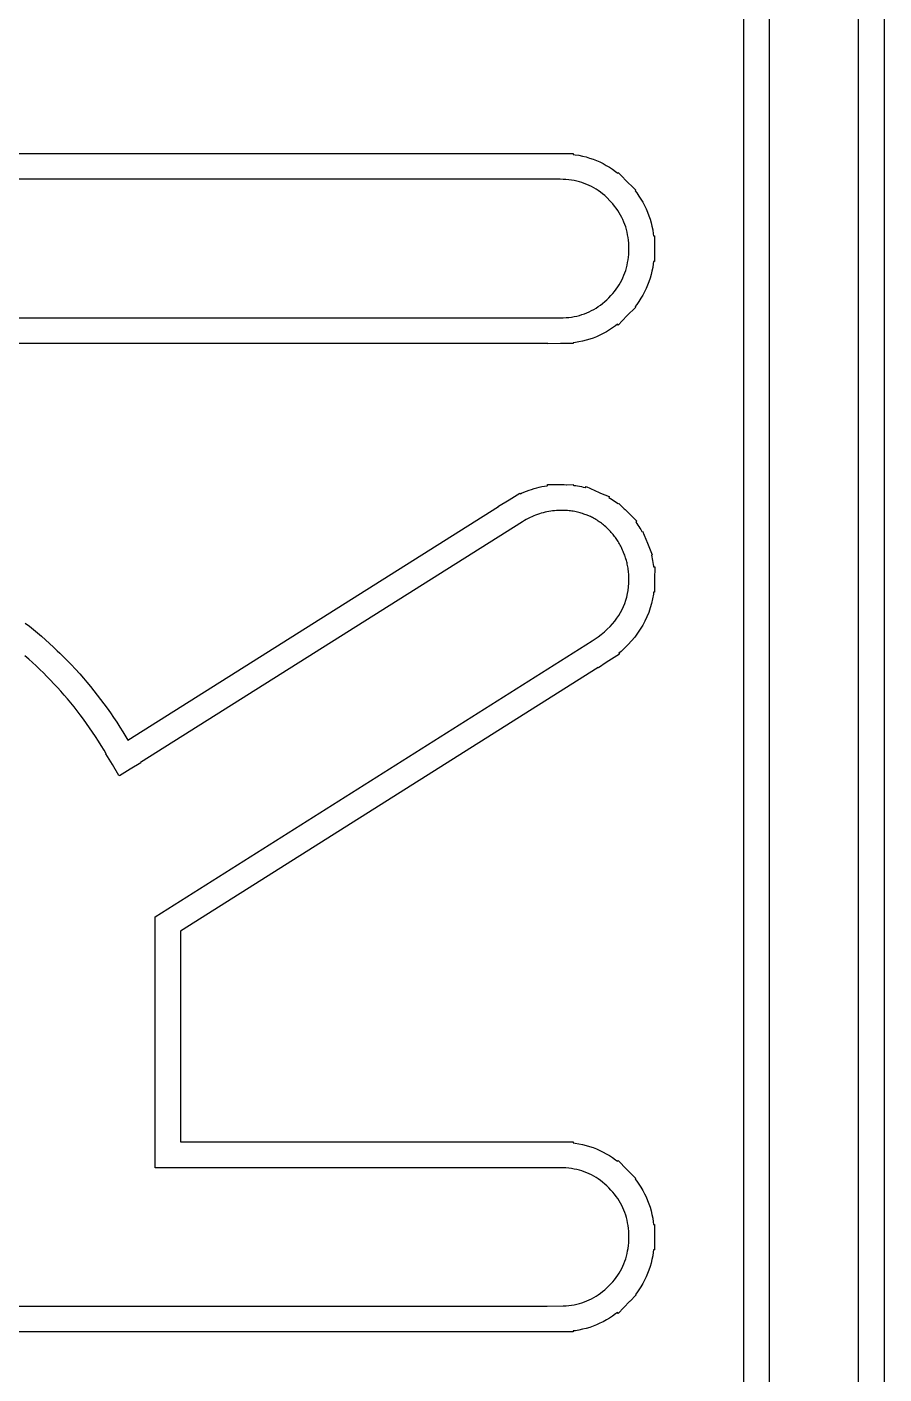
# Model space of a CAD drawing. Header units: metres. Extents: x -91 to 100, y 0 to 828.
# Drawn here: x -53.55 to -41.7, y 298.06 to 316.69 of the extents above; entities that cross this region are included whole.
import ezdxf

# ---------------------------------------------------------------- set-up
doc = ezdxf.new("R2010")
doc.units = ezdxf.units.M

msp = doc.modelspace()

# ---------------------------------------------------------------- linework, layer by layer
for p, q in [((-43.6374, 201.592), (-43.6374, 347.244)), ((-42.0499, 199.528), (-42.0499, 347.244)), ((-43.2846, 347.076), (-43.2846, 201.687)), ((-41.6971, 347.076), (-41.6971, 198.727)), ((-61.0858, 314.941), (-46.347, 314.941)), ((-46.347, 314.941), (-46.347, 314.944)), ((-46.347, 314.944), (-46.1713, 314.941)), ((-46.1713, 314.941), (-45.9974, 314.941)), ((-45.9974, 314.941), (-45.9974, 314.93)), ((-45.9974, 314.93), (-45.9666, 314.926)), ((-45.9666, 314.926), (-45.9162, 314.917)), ((-45.9162, 314.917), (-45.8664, 314.907)), ((-45.8664, 314.907), (-45.8172, 314.894)), ((-45.8172, 314.894), (-45.7687, 314.88)), ((-45.7687, 314.88), (-45.7209, 314.863)), ((-45.7209, 314.863), (-45.6738, 314.845)), ((-45.6738, 314.845), (-45.6275, 314.825)), ((-45.6275, 314.825), (-45.5821, 314.802)), ((-45.5821, 314.802), (-45.5375, 314.778)), ((-45.5375, 314.778), (-45.4938, 314.752)), ((-45.4938, 314.752), (-45.451, 314.724)), ((-45.451, 314.724), (-45.4093, 314.695)), ((-45.4093, 314.695), (-45.3801, 314.672)), ((-45.3801, 314.672), (-45.372, 314.68)), ((-45.372, 314.68), (-45.2947, 314.599)), ((-46.1745, 314.585), (-60.7298, 314.585)), ((-46.1342, 314.584), (-46.1745, 314.585)), ((-46.0946, 314.582), (-46.1342, 314.584)), ((-46.0566, 314.578), (-46.0946, 314.582)), ((-46.0182, 314.573), (-46.0566, 314.578)), ((-45.9823, 314.567), (-46.0182, 314.573)), ((-45.9459, 314.56), (-45.9823, 314.567)), ((-45.91, 314.55), (-45.9459, 314.56)), ((-45.8754, 314.54), (-45.91, 314.55)), ((-45.8418, 314.529), (-45.8754, 314.54)), ((-45.808, 314.515), (-45.8418, 314.529)), ((-45.7743, 314.501), (-45.808, 314.515)), ((-45.7424, 314.485), (-45.7743, 314.501)), ((-45.711, 314.468), (-45.7424, 314.485)), ((-45.6796, 314.449), (-45.711, 314.468)), ((-45.6483, 314.429), (-45.6796, 314.449)), ((-45.6181, 314.407), (-45.6483, 314.429)), ((-45.2947, 314.599), (-45.2897, 314.594)), ((-45.2897, 314.594), (-45.1271, 314.436)), ((-45.1271, 314.436), (-45.1384, 314.425)), ((-45.588, 314.384), (-45.6181, 314.407)), ((-45.5586, 314.359), (-45.588, 314.384)), ((-45.5398, 314.342), (-45.5586, 314.359)), ((-45.4734, 314.273), (-45.5398, 314.342)), ((-45.4481, 314.244), (-45.4734, 314.273)), ((-45.4234, 314.214), (-45.4481, 314.244)), ((-45.1384, 314.425), (-45.1164, 314.396)), ((-45.1164, 314.396), (-45.087, 314.354)), ((-45.087, 314.354), (-45.0594, 314.311)), ((-45.0594, 314.311), (-45.0336, 314.267)), ((-45.0336, 314.267), (-45.0096, 314.222)), ((-45.4005, 314.184), (-45.4234, 314.214)), ((-45.3792, 314.154), (-45.4005, 314.184)), ((-45.359, 314.122), (-45.3792, 314.154)), ((-45.3406, 314.091), (-45.359, 314.122)), ((-45.3234, 314.059), (-45.3406, 314.091)), ((-45.3082, 314.027), (-45.3234, 314.059)), ((-45.0096, 314.222), (-44.9875, 314.176)), ((-44.9875, 314.176), (-44.9674, 314.129)), ((-44.9674, 314.129), (-44.9491, 314.082)), ((-44.9491, 314.082), (-44.9329, 314.034)), ((-45.2936, 313.994), (-45.3082, 314.027)), ((-45.2808, 313.96), (-45.2936, 313.994)), ((-45.2691, 313.926), (-45.2808, 313.96)), ((-45.2588, 313.89), (-45.2691, 313.926)), ((-45.2498, 313.854), (-45.2588, 313.89)), ((-44.9329, 314.034), (-44.9185, 313.985)), ((-44.9185, 313.985), (-44.9061, 313.935)), ((-44.9061, 313.935), (-44.8956, 313.884)), ((-44.8956, 313.884), (-44.8871, 313.833)), ((-45.2424, 313.818), (-45.2498, 313.854)), ((-45.236, 313.781), (-45.2424, 313.818)), ((-45.2312, 313.743), (-45.236, 313.781)), ((-45.2277, 313.704), (-45.2312, 313.743)), ((-45.2256, 313.664), (-45.2277, 313.704)), ((-44.8871, 313.833), (-44.883, 313.802)), ((-44.883, 313.802), (-44.8689, 313.801)), ((-44.8689, 313.801), (-44.8721, 313.625)), ((-45.2361, 313.469), (-45.2312, 313.508)), ((-45.2312, 313.508), (-45.2277, 313.546)), ((-45.2277, 313.546), (-45.2256, 313.586)), ((-45.2249, 313.625), (-45.2256, 313.664)), ((-45.2256, 313.586), (-45.2249, 313.625)), ((-44.8721, 313.625), (-44.8689, 313.448)), ((-45.2807, 313.291), (-45.2691, 313.325)), ((-45.2691, 313.325), (-45.2589, 313.36)), ((-45.2589, 313.36), (-45.2499, 313.396)), ((-45.2499, 313.396), (-45.2422, 313.433)), ((-45.2422, 313.433), (-45.2361, 313.469)), ((-44.9061, 313.316), (-44.9185, 313.266)), ((-44.8956, 313.366), (-44.9061, 313.316)), ((-44.8871, 313.417), (-44.8956, 313.366)), ((-44.8832, 313.448), (-44.8871, 313.417)), ((-44.8689, 313.448), (-44.8832, 313.448)), ((-45.3794, 313.096), (-45.3592, 313.127)), ((-45.3592, 313.127), (-45.3406, 313.159)), ((-45.3406, 313.159), (-45.3237, 313.191)), ((-45.3237, 313.191), (-45.308, 313.223)), ((-45.308, 313.223), (-45.2937, 313.257)), ((-45.2937, 313.257), (-45.2807, 313.291)), ((-44.9491, 313.169), (-44.9673, 313.121)), ((-44.9328, 313.217), (-44.9491, 313.169)), ((-44.9185, 313.266), (-44.9328, 313.217)), ((-45.5301, 312.919), (-45.5013, 312.947)), ((-45.5013, 312.947), (-45.4736, 312.976)), ((-45.4736, 312.976), (-45.4481, 313.005)), ((-45.4481, 313.005), (-45.4237, 313.035)), ((-45.4237, 313.035), (-45.4007, 313.065)), ((-45.4007, 313.065), (-45.3794, 313.096)), ((-45.0592, 312.939), (-45.0868, 312.896)), ((-45.0334, 312.984), (-45.0592, 312.939)), ((-45.0094, 313.029), (-45.0334, 312.984)), ((-44.9874, 313.075), (-45.0094, 313.029)), ((-44.9673, 313.121), (-44.9874, 313.075)), ((-45.8069, 312.737), (-45.774, 312.752)), ((-45.774, 312.752), (-45.7413, 312.768)), ((-45.7413, 312.768), (-45.7106, 312.785)), ((-45.7106, 312.785), (-45.6792, 312.803)), ((-45.6792, 312.803), (-45.6482, 312.824)), ((-45.6482, 312.824), (-45.6176, 312.846)), ((-45.6176, 312.846), (-45.5888, 312.868)), ((-45.5888, 312.868), (-45.5583, 312.894)), ((-45.5583, 312.894), (-45.5301, 312.919)), ((-45.1271, 312.817), (-45.2518, 312.695)), ((-45.1162, 312.854), (-45.1369, 312.827)), ((-45.1369, 312.827), (-45.1271, 312.817)), ((-45.0868, 312.896), (-45.1162, 312.854)), ((-60.9088, 312.668), (-46.1742, 312.668)), ((-46.1742, 312.668), (-46.1338, 312.669)), ((-46.1338, 312.669), (-46.094, 312.671)), ((-46.094, 312.671), (-46.0549, 312.674)), ((-46.0549, 312.674), (-46.0175, 312.679)), ((-46.0175, 312.679), (-45.9797, 312.686)), ((-45.9797, 312.686), (-45.9446, 312.693)), ((-45.9446, 312.693), (-45.9089, 312.702)), ((-45.9089, 312.702), (-45.8741, 312.713)), ((-45.8741, 312.713), (-45.8396, 312.724)), ((-45.8396, 312.724), (-45.8069, 312.737)), ((-45.382, 312.579), (-45.4086, 312.558)), ((-45.372, 312.569), (-45.382, 312.579)), ((-45.2518, 312.695), (-45.372, 312.569)), ((-45.7193, 312.389), (-45.7671, 312.373)), ((-45.6723, 312.408), (-45.7193, 312.389)), ((-45.6261, 312.428), (-45.6723, 312.408)), ((-45.5808, 312.45), (-45.6261, 312.428)), ((-45.5364, 312.475), (-45.5808, 312.45)), ((-45.4928, 312.501), (-45.5364, 312.475)), ((-45.4502, 312.529), (-45.4928, 312.501)), ((-45.4086, 312.558), (-45.4502, 312.529)), ((-46.3472, 312.312), (-60.7361, 312.312)), ((-46.3471, 312.309), (-46.3472, 312.312)), ((-46.1719, 312.312), (-46.3471, 312.309)), ((-45.9974, 312.312), (-46.1719, 312.312)), ((-45.9654, 312.327), (-45.9974, 312.323)), ((-45.9974, 312.323), (-45.9974, 312.312)), ((-45.9148, 312.335), (-45.9654, 312.327)), ((-45.8649, 312.346), (-45.9148, 312.335)), ((-45.8156, 312.358), (-45.8649, 312.346)), ((-45.7671, 312.373), (-45.8156, 312.358)), ((-46.4635, 310.325), (-46.4273, 310.333)), ((-46.4273, 310.333), (-46.3911, 310.34)), ((-46.3911, 310.34), (-46.3548, 310.346)), ((-46.3548, 310.346), (-46.3488, 310.347)), ((-46.3488, 310.347), (-46.3487, 310.364)), ((-46.3487, 310.364), (-46.1465, 310.362)), ((-46.1465, 310.362), (-46.1193, 310.362)), ((-46.1193, 310.362), (-46.0923, 310.36)), ((-46.0923, 310.36), (-46.0892, 310.36)), ((-46.0892, 310.36), (-45.9964, 310.362)), ((-45.9964, 310.362), (-45.9963, 310.352)), ((-45.9963, 310.352), (-45.9859, 310.351)), ((-45.9859, 310.351), (-45.9599, 310.347)), ((-45.9599, 310.347), (-45.9338, 310.343)), ((-45.9338, 310.343), (-45.908, 310.338)), ((-45.908, 310.338), (-45.8824, 310.333)), ((-45.8824, 310.333), (-45.8569, 310.327)), ((-45.8235, 310.319), (-45.8173, 310.333)), ((-45.8173, 310.333), (-45.6342, 310.253)), ((-47.0292, 310.062), (-46.88, 310.151)), ((-46.88, 310.151), (-46.7314, 310.245)), ((-46.7314, 310.245), (-46.7251, 310.234)), ((-46.7251, 310.234), (-46.7101, 310.241)), ((-46.7101, 310.241), (-46.6756, 310.256)), ((-46.6756, 310.256), (-46.6408, 310.27)), ((-46.6408, 310.27), (-46.6057, 310.283)), ((-46.6057, 310.283), (-46.5705, 310.295)), ((-46.5705, 310.295), (-46.535, 310.306)), ((-46.535, 310.306), (-46.4993, 310.316)), ((-46.4993, 310.316), (-46.4635, 310.325)), ((-45.8569, 310.327), (-45.8317, 310.321)), ((-45.8317, 310.321), (-45.8235, 310.319)), ((-45.6342, 310.253), (-45.6161, 310.245)), ((-45.6161, 310.245), (-45.4993, 310.197)), ((-45.4993, 310.197), (-45.5039, 310.185)), ((-45.5039, 310.185), (-45.5003, 310.183)), ((-45.5003, 310.183), (-45.4787, 310.17)), ((-45.4787, 310.17), (-45.4574, 310.156)), ((-45.4574, 310.156), (-45.4364, 310.142)), ((-45.4364, 310.142), (-45.4157, 310.128)), ((-52.1525, 306.827), (-47.0271, 310.058)), ((-47.0271, 310.058), (-47.0292, 310.062)), ((-46.4624, 309.956), (-46.488, 309.948)), ((-46.4359, 309.965), (-46.4624, 309.956)), ((-46.4104, 309.972), (-46.4359, 309.965)), ((-46.3843, 309.978), (-46.4104, 309.972)), ((-46.3579, 309.984), (-46.3843, 309.978)), ((-46.3319, 309.989), (-46.3579, 309.984)), ((-46.3038, 309.993), (-46.3319, 309.989)), ((-46.279, 309.997), (-46.3038, 309.993)), ((-46.2517, 309.999), (-46.279, 309.997)), ((-46.2245, 310.001), (-46.2517, 309.999)), ((-46.1965, 310.002), (-46.2245, 310.001)), ((-46.0975, 310.004), (-46.1965, 310.002)), ((-46.0903, 310.003), (-46.0975, 310.004)), ((-46.0724, 310.002), (-46.0903, 310.003)), ((-46.0516, 310), (-46.0724, 310.002)), ((-46.0302, 309.997), (-46.0516, 310)), ((-46.0121, 309.995), (-46.0302, 309.997)), ((-45.9946, 309.992), (-46.0121, 309.995)), ((-45.9738, 309.988), (-45.9946, 309.992)), ((-45.9556, 309.984), (-45.9738, 309.988)), ((-45.9375, 309.98), (-45.9556, 309.984)), ((-45.918, 309.975), (-45.9375, 309.98)), ((-45.9009, 309.971), (-45.918, 309.975)), ((-45.8837, 309.966), (-45.9009, 309.971)), ((-45.8652, 309.96), (-45.8837, 309.966)), ((-45.8486, 309.954), (-45.8652, 309.96)), ((-45.4157, 310.128), (-45.3952, 310.113)), ((-45.3952, 310.113), (-45.375, 310.098)), ((-45.375, 310.098), (-45.3705, 310.094)), ((-45.3705, 310.094), (-45.363, 310.101)), ((-45.363, 310.101), (-45.2894, 310.025)), ((-45.2894, 310.025), (-45.2782, 310.015)), ((-45.2782, 310.015), (-45.2596, 309.997)), ((-45.2596, 309.997), (-45.1165, 309.856)), ((-46.6966, 309.847), (-51.9761, 306.518)), ((-46.6691, 309.863), (-46.6966, 309.847)), ((-46.6445, 309.877), (-46.6691, 309.863)), ((-46.6184, 309.891), (-46.6445, 309.877)), ((-46.5918, 309.904), (-46.6184, 309.891)), ((-46.5657, 309.916), (-46.5918, 309.904)), ((-46.5404, 309.927), (-46.5657, 309.916)), ((-46.5143, 309.938), (-46.5404, 309.927)), ((-46.488, 309.948), (-46.5143, 309.938)), ((-45.8325, 309.949), (-45.8486, 309.954)), ((-45.814, 309.941), (-45.8325, 309.949)), ((-45.7579, 309.918), (-45.814, 309.941)), ((-45.7433, 309.911), (-45.7579, 309.918)), ((-45.7281, 309.904), (-45.7433, 309.911)), ((-45.7121, 309.895), (-45.7281, 309.904)), ((-45.6958, 309.886), (-45.7121, 309.895)), ((-45.6815, 309.877), (-45.6958, 309.886)), ((-45.6641, 309.867), (-45.6815, 309.877)), ((-45.6493, 309.857), (-45.6641, 309.867)), ((-45.6344, 309.847), (-45.6493, 309.857)), ((-45.6188, 309.836), (-45.6344, 309.847)), ((-45.6045, 309.826), (-45.6188, 309.836)), ((-45.589, 309.814), (-45.6045, 309.826)), ((-45.5754, 309.804), (-45.589, 309.814)), ((-45.5609, 309.792), (-45.5754, 309.804)), ((-45.5449, 309.778), (-45.5609, 309.792)), ((-45.5342, 309.769), (-45.5449, 309.778)), ((-45.1165, 309.856), (-45.1285, 309.843)), ((-45.1285, 309.843), (-45.1136, 309.822)), ((-45.1136, 309.822), (-45.0994, 309.802)), ((-45.0994, 309.802), (-45.0856, 309.781)), ((-45.0856, 309.781), (-45.0722, 309.759)), ((-45.4786, 309.711), (-45.5342, 309.769)), ((-45.4678, 309.699), (-45.4786, 309.711)), ((-45.455, 309.685), (-45.4678, 309.699)), ((-45.4437, 309.672), (-45.455, 309.685)), ((-45.4333, 309.659), (-45.4437, 309.672)), ((-45.4225, 309.645), (-45.4333, 309.659)), ((-45.4115, 309.63), (-45.4225, 309.645)), ((-45.4019, 309.617), (-45.4115, 309.63)), ((-45.3921, 309.603), (-45.4019, 309.617)), ((-45.381, 309.586), (-45.3921, 309.603)), ((-45.3731, 309.573), (-45.381, 309.586)), ((-45.0722, 309.759), (-45.0592, 309.738)), ((-45.0592, 309.738), (-45.0459, 309.714)), ((-45.0459, 309.714), (-45.0362, 309.718)), ((-45.0362, 309.718), (-44.9697, 309.553)), ((-45.3631, 309.557), (-45.3731, 309.573)), ((-45.3534, 309.54), (-45.3631, 309.557)), ((-45.3448, 309.524), (-45.3534, 309.54)), ((-45.3363, 309.508), (-45.3448, 309.524)), ((-45.328, 309.491), (-45.3363, 309.508)), ((-45.3205, 309.475), (-45.328, 309.491)), ((-45.3119, 309.456), (-45.3205, 309.475)), ((-45.3039, 309.437), (-45.3119, 309.456)), ((-45.2985, 309.424), (-45.3039, 309.437)), ((-45.2889, 309.4), (-45.2985, 309.424)), ((-45.2824, 309.383), (-45.2889, 309.4)), ((-44.9697, 309.553), (-44.9029, 309.389)), ((-45.2762, 309.366), (-45.2824, 309.383)), ((-45.27, 309.347), (-45.2762, 309.366)), ((-45.2653, 309.332), (-45.27, 309.347)), ((-45.2595, 309.312), (-45.2653, 309.332)), ((-45.255, 309.295), (-45.2595, 309.312)), ((-45.2504, 309.277), (-45.255, 309.295)), ((-45.2465, 309.259), (-45.2504, 309.277)), ((-45.2428, 309.241), (-45.2465, 309.259)), ((-45.2394, 309.223), (-45.2428, 309.241)), ((-45.2363, 309.203), (-45.2394, 309.223)), ((-44.9029, 309.389), (-44.9135, 309.385)), ((-44.9135, 309.385), (-44.9073, 309.36)), ((-44.9073, 309.36), (-44.9017, 309.334)), ((-44.9017, 309.334), (-44.8965, 309.309)), ((-44.8965, 309.309), (-44.8918, 309.284)), ((-44.8918, 309.284), (-44.8876, 309.258)), ((-44.8876, 309.258), (-44.884, 309.232)), ((-44.884, 309.232), (-44.8828, 309.222)), ((-44.8828, 309.222), (-44.8679, 309.222)), ((-44.8679, 309.222), (-44.8721, 309.046)), ((-45.2338, 309.185), (-45.2363, 309.203)), ((-45.2313, 309.165), (-45.2338, 309.185)), ((-45.2294, 309.147), (-45.2313, 309.165)), ((-45.2277, 309.127), (-45.2294, 309.147)), ((-45.2266, 309.109), (-45.2277, 309.127)), ((-45.2256, 309.087), (-45.2266, 309.109)), ((-45.2261, 308.997), (-45.2249, 309.048)), ((-45.2251, 309.069), (-45.2256, 309.087)), ((-45.2249, 309.048), (-45.2251, 309.069)), ((-44.8721, 309.046), (-44.8705, 308.871)), ((-45.2538, 308.806), (-45.2434, 308.853)), ((-45.2434, 308.853), (-45.2355, 308.898)), ((-45.2355, 308.898), (-45.2296, 308.948)), ((-45.2296, 308.948), (-45.2261, 308.997)), ((-44.8863, 308.847), (-44.8975, 308.782)), ((-44.8834, 308.871), (-44.8863, 308.847)), ((-44.8705, 308.871), (-44.8834, 308.871)), ((-45.3178, 308.633), (-45.2986, 308.675)), ((-45.2986, 308.675), (-45.2814, 308.718)), ((-45.2814, 308.718), (-45.2666, 308.761)), ((-45.2666, 308.761), (-45.2538, 308.806)), ((-44.9297, 308.655), (-44.9508, 308.593)), ((-44.912, 308.718), (-44.9297, 308.655)), ((-44.8975, 308.782), (-44.912, 308.718)), ((-45.4514, 308.435), (-45.42, 308.473)), ((-45.42, 308.473), (-45.3907, 308.512)), ((-45.3907, 308.512), (-45.3639, 308.552)), ((-45.3639, 308.552), (-45.3398, 308.592)), ((-45.3398, 308.592), (-45.3178, 308.633)), ((-45.0026, 308.473), (-45.0333, 308.415)), ((-44.9751, 308.532), (-45.0026, 308.473)), ((-44.9508, 308.593), (-44.9751, 308.532)), ((-53.5716, 308.445), (-53.5147, 308.401)), ((-53.5147, 308.401), (-53.4582, 308.356)), ((-53.4582, 308.356), (-53.4021, 308.309)), ((-53.4021, 308.309), (-53.3465, 308.262)), ((-45.6516, 308.254), (-45.6061, 308.289)), ((-45.6061, 308.289), (-45.5633, 308.324)), ((-45.5633, 308.324), (-45.5234, 308.36)), ((-45.5234, 308.36), (-45.4861, 308.397)), ((-45.4861, 308.397), (-45.4514, 308.435)), ((-45.1041, 308.304), (-45.1441, 308.251)), ((-45.0671, 308.359), (-45.1041, 308.304)), ((-45.0333, 308.415), (-45.0671, 308.359)), ((-53.3465, 308.262), (-53.2913, 308.214)), ((-53.2913, 308.214), (-53.2364, 308.164)), ((-53.2364, 308.164), (-53.182, 308.114)), ((-53.182, 308.114), (-53.128, 308.063)), ((-51.7759, 304.383), (-45.7309, 308.198)), ((-45.7309, 308.198), (-45.6516, 308.254)), ((-45.2817, 308.101), (-45.3333, 308.054)), ((-45.233, 308.149), (-45.2817, 308.101)), ((-45.1871, 308.199), (-45.233, 308.149)), ((-45.1441, 308.251), (-45.1871, 308.199)), ((-53.5237, 307.945), (-53.5749, 307.99)), ((-53.4724, 307.899), (-53.5237, 307.945)), ((-53.128, 308.063), (-53.0932, 308.029)), ((-53.0932, 308.029), (-53.0909, 308.031)), ((-53.0909, 308.031), (-52.9692, 307.904)), ((-45.3557, 308.015), (-45.537, 307.901)), ((-45.3333, 308.054), (-45.364, 308.028)), ((-45.364, 308.028), (-45.3557, 308.015)), ((-53.4226, 307.853), (-53.4724, 307.899)), ((-53.3708, 307.804), (-53.4226, 307.853)), ((-53.3209, 307.756), (-53.3708, 307.804)), ((-53.2721, 307.707), (-53.3209, 307.756)), ((-52.9692, 307.904), (-52.8459, 307.777)), ((-52.8459, 307.777), (-52.8483, 307.775)), ((-52.8483, 307.775), (-52.8174, 307.741)), ((-52.8174, 307.741), (-52.7679, 307.684)), ((-45.6503, 307.829), (-51.4232, 304.185)), ((-45.6466, 307.824), (-45.6503, 307.829)), ((-45.537, 307.901), (-45.6466, 307.824)), ((-53.2211, 307.654), (-53.2721, 307.707)), ((-53.1745, 307.606), (-53.2211, 307.654)), ((-53.1263, 307.554), (-53.1745, 307.606)), ((-53.0797, 307.502), (-53.1263, 307.554)), ((-52.7679, 307.684), (-52.7191, 307.627)), ((-52.7191, 307.627), (-52.6708, 307.569)), ((-52.6708, 307.569), (-52.6231, 307.51)), ((-53.0327, 307.449), (-53.0797, 307.502)), ((-52.9875, 307.396), (-53.0327, 307.449)), ((-52.9432, 307.343), (-52.9875, 307.396)), ((-52.6231, 307.51), (-52.576, 307.45)), ((-52.576, 307.45), (-52.5295, 307.39)), ((-52.5295, 307.39), (-52.4836, 307.328)), ((-52.8971, 307.286), (-52.9432, 307.343)), ((-52.8543, 307.231), (-52.8971, 307.286)), ((-52.8107, 307.174), (-52.8543, 307.231)), ((-52.7663, 307.115), (-52.8107, 307.174)), ((-52.4836, 307.328), (-52.4384, 307.266)), ((-52.4384, 307.266), (-52.3938, 307.202)), ((-52.3938, 307.202), (-52.3497, 307.138)), ((-52.7244, 307.057), (-52.7663, 307.115)), ((-52.6818, 306.996), (-52.7244, 307.057)), ((-52.6416, 306.938), (-52.6818, 306.996)), ((-52.3497, 307.138), (-52.3064, 307.073)), ((-52.3064, 307.073), (-52.2636, 307.007)), ((-52.2636, 307.007), (-52.2215, 306.941)), ((-52.6007, 306.877), (-52.6416, 306.938)), ((-52.5592, 306.813), (-52.6007, 306.877)), ((-52.5207, 306.752), (-52.5592, 306.813)), ((-52.2215, 306.941), (-52.1801, 306.873)), ((-52.1801, 306.873), (-52.1525, 306.827)), ((-52.4816, 306.688), (-52.5207, 306.752)), ((-52.4518, 306.638), (-52.4816, 306.688)), ((-52.4564, 306.635), (-52.4518, 306.638)), ((-52.3648, 306.487), (-52.4564, 306.635)), ((-52.2791, 306.336), (-52.3648, 306.487)), ((-52.1229, 306.426), (-52.2696, 306.333)), ((-51.9727, 306.512), (-52.1229, 306.426)), ((-51.9761, 306.518), (-51.9727, 306.512)), ((-52.2732, 306.339), (-52.2791, 306.336)), ((-52.2696, 306.333), (-52.2732, 306.339)), ((-51.7759, 300.91), (-51.7759, 304.383)), ((-51.4232, 304.185), (-51.4232, 301.266)), ((-51.4232, 301.266), (-46.347, 301.266)), ((-46.347, 301.266), (-46.347, 301.269)), ((-46.347, 301.269), (-46.1713, 301.266)), ((-46.1713, 301.266), (-45.9974, 301.266)), ((-45.9974, 301.266), (-45.9974, 301.255)), ((-45.9974, 301.255), (-45.9666, 301.251)), ((-45.9666, 301.251), (-45.9162, 301.242)), ((-45.9162, 301.242), (-45.8664, 301.232)), ((-45.8664, 301.232), (-45.8172, 301.219)), ((-45.8172, 301.219), (-45.7687, 301.205)), ((-45.7687, 301.205), (-45.7209, 301.188)), ((-45.7209, 301.188), (-45.6738, 301.17)), ((-45.6738, 301.17), (-45.6275, 301.15)), ((-45.6275, 301.15), (-45.5821, 301.127)), ((-45.5821, 301.127), (-45.5375, 301.103)), ((-45.5375, 301.103), (-45.4938, 301.077)), ((-45.4938, 301.077), (-45.451, 301.049)), ((-45.451, 301.049), (-45.4093, 301.02)), ((-45.4093, 301.02), (-45.3822, 300.999)), ((-46.1753, 300.91), (-51.7759, 300.91)), ((-46.1342, 300.909), (-46.1753, 300.91)), ((-46.0946, 300.907), (-46.1342, 300.909)), ((-46.0566, 300.903), (-46.0946, 300.907)), ((-46.0182, 300.898), (-46.0566, 300.903)), ((-45.9823, 300.892), (-46.0182, 300.898)), ((-45.9459, 300.885), (-45.9823, 300.892)), ((-45.91, 300.875), (-45.9459, 300.885)), ((-45.8754, 300.865), (-45.91, 300.875)), ((-45.8418, 300.854), (-45.8754, 300.865)), ((-45.808, 300.84), (-45.8418, 300.854)), ((-45.7743, 300.826), (-45.808, 300.84)), ((-45.7424, 300.81), (-45.7743, 300.826)), ((-45.3822, 300.999), (-45.372, 301.009)), ((-45.372, 301.009), (-45.252, 300.883)), ((-45.252, 300.883), (-45.1271, 300.761)), ((-45.711, 300.793), (-45.7424, 300.81)), ((-45.6796, 300.774), (-45.711, 300.793)), ((-45.6483, 300.754), (-45.6796, 300.774)), ((-45.6181, 300.732), (-45.6483, 300.754)), ((-45.588, 300.709), (-45.6181, 300.732)), ((-45.5586, 300.684), (-45.588, 300.709)), ((-45.5301, 300.659), (-45.5586, 300.684)), ((-45.5012, 300.631), (-45.5301, 300.659)), ((-45.1271, 300.761), (-45.1369, 300.751)), ((-45.1369, 300.751), (-45.1164, 300.724)), ((-45.1164, 300.724), (-45.087, 300.682)), ((-45.087, 300.682), (-45.0594, 300.639)), ((-45.0594, 300.639), (-45.0336, 300.595)), ((-45.4734, 300.601), (-45.5012, 300.631)), ((-45.4481, 300.573), (-45.4734, 300.601)), ((-45.4234, 300.543), (-45.4481, 300.573)), ((-45.4005, 300.513), (-45.4234, 300.543)), ((-45.3792, 300.482), (-45.4005, 300.513)), ((-45.359, 300.451), (-45.3792, 300.482)), ((-45.3406, 300.42), (-45.359, 300.451)), ((-45.0336, 300.595), (-45.0096, 300.55)), ((-45.0096, 300.55), (-44.9875, 300.505)), ((-44.9875, 300.505), (-44.9674, 300.458)), ((-44.9674, 300.458), (-44.9491, 300.41)), ((-45.3234, 300.387), (-45.3406, 300.42)), ((-45.3082, 300.356), (-45.3234, 300.387)), ((-45.2936, 300.322), (-45.3082, 300.356)), ((-45.2808, 300.289), (-45.2936, 300.322)), ((-45.2691, 300.254), (-45.2808, 300.289)), ((-44.9491, 300.41), (-44.9329, 300.362)), ((-44.9329, 300.362), (-44.9185, 300.313)), ((-44.9185, 300.313), (-44.9061, 300.263)), ((-45.2588, 300.219), (-45.2691, 300.254)), ((-45.2498, 300.183), (-45.2588, 300.219)), ((-45.2424, 300.147), (-45.2498, 300.183)), ((-45.236, 300.109), (-45.2424, 300.147)), ((-45.2312, 300.071), (-45.236, 300.109)), ((-44.9061, 300.263), (-44.8956, 300.213)), ((-44.8956, 300.213), (-44.8871, 300.162)), ((-44.8871, 300.162), (-44.8826, 300.126)), ((-44.8826, 300.126), (-44.8689, 300.126)), ((-44.8689, 300.126), (-44.872, 299.951)), ((-45.2277, 300.032), (-45.2312, 300.071)), ((-45.2256, 299.992), (-45.2277, 300.032)), ((-45.2277, 299.871), (-45.2256, 299.911)), ((-45.2249, 299.951), (-45.2256, 299.992)), ((-45.2256, 299.911), (-45.2249, 299.951)), ((-44.872, 299.951), (-44.8689, 299.776)), ((-45.2589, 299.685), (-45.2499, 299.721)), ((-45.2499, 299.721), (-45.2422, 299.758)), ((-45.2422, 299.758), (-45.2361, 299.794)), ((-45.2361, 299.794), (-45.2312, 299.833)), ((-45.2312, 299.833), (-45.2277, 299.871)), ((-44.8871, 299.742), (-44.8956, 299.691)), ((-44.8827, 299.776), (-44.8871, 299.742)), ((-44.8689, 299.776), (-44.8827, 299.776)), ((-45.3237, 299.516), (-45.308, 299.548)), ((-45.308, 299.548), (-45.2937, 299.582)), ((-45.2937, 299.582), (-45.2807, 299.616)), ((-45.2807, 299.616), (-45.2691, 299.65)), ((-45.2691, 299.65), (-45.2589, 299.685)), ((-44.9328, 299.542), (-44.9491, 299.494)), ((-44.9185, 299.591), (-44.9328, 299.542)), ((-44.9061, 299.641), (-44.9185, 299.591)), ((-44.8956, 299.691), (-44.9061, 299.641)), ((-45.4481, 299.33), (-45.4237, 299.36)), ((-45.4237, 299.36), (-45.4007, 299.39)), ((-45.4007, 299.39), (-45.3794, 299.421)), ((-45.3794, 299.421), (-45.3592, 299.452)), ((-45.3592, 299.452), (-45.3406, 299.484)), ((-45.3406, 299.484), (-45.3237, 299.516)), ((-45.0094, 299.354), (-45.0334, 299.309)), ((-44.9874, 299.4), (-45.0094, 299.354)), ((-44.9673, 299.446), (-44.9874, 299.4)), ((-44.9491, 299.494), (-44.9673, 299.446)), ((-45.6792, 299.132), (-45.6482, 299.152)), ((-45.6482, 299.152), (-45.6176, 299.174)), ((-45.6176, 299.174), (-45.5888, 299.196)), ((-45.5888, 299.196), (-45.5583, 299.222)), ((-45.5583, 299.222), (-45.5301, 299.248)), ((-45.5301, 299.248), (-45.4636, 299.312)), ((-45.4636, 299.312), (-45.4481, 299.33)), ((-45.1162, 299.179), (-45.1354, 299.154)), ((-45.1354, 299.154), (-45.1271, 299.145)), ((-45.0868, 299.221), (-45.1162, 299.179)), ((-45.0592, 299.264), (-45.0868, 299.221)), ((-45.0334, 299.309), (-45.0592, 299.264)), ((-60.907, 298.993), (-46.3532, 298.993)), ((-46.3532, 298.993), (-46.1335, 298.997)), ((-46.3532, 298.993), (-46.3532, 298.993)), ((-46.1335, 298.997), (-46.0935, 298.999)), ((-46.0935, 298.999), (-46.0556, 299.003)), ((-46.0556, 299.003), (-46.0175, 299.008)), ((-46.0175, 299.008), (-45.9797, 299.014)), ((-45.9797, 299.014), (-45.9444, 299.022)), ((-45.9444, 299.022), (-45.9087, 299.031)), ((-45.9087, 299.031), (-45.8737, 299.041)), ((-45.8737, 299.041), (-45.8401, 299.053)), ((-45.8401, 299.053), (-45.8069, 299.066)), ((-45.8069, 299.066), (-45.774, 299.08)), ((-45.774, 299.08), (-45.7413, 299.096)), ((-45.7413, 299.096), (-45.7106, 299.113)), ((-45.7106, 299.113), (-45.6792, 299.132)), ((-45.2154, 299.058), (-45.372, 298.894)), ((-45.2096, 299.065), (-45.2154, 299.058)), ((-45.1271, 299.145), (-45.2096, 299.065)), ((-45.5808, 298.779), (-45.6261, 298.757)), ((-45.5364, 298.803), (-45.5808, 298.779)), ((-45.4928, 298.829), (-45.5364, 298.803)), ((-45.4502, 298.857), (-45.4928, 298.829)), ((-45.4086, 298.887), (-45.4502, 298.857)), ((-45.3841, 298.906), (-45.4086, 298.887)), ((-45.372, 298.894), (-45.3841, 298.906)), ((-45.9974, 298.637), (-60.7346, 298.637)), ((-45.9654, 298.655), (-45.9974, 298.651)), ((-45.9974, 298.651), (-45.9974, 298.637)), ((-45.9149, 298.664), (-45.9654, 298.655)), ((-45.8649, 298.674), (-45.9149, 298.664)), ((-45.8156, 298.687), (-45.8649, 298.674)), ((-45.7671, 298.701), (-45.8156, 298.687)), ((-45.7192, 298.718), (-45.7671, 298.701)), ((-45.6723, 298.736), (-45.7192, 298.718)), ((-45.6261, 298.757), (-45.6723, 298.736))]:
    msp.add_line(p, q)

doc.saveas('drawing.dxf')
